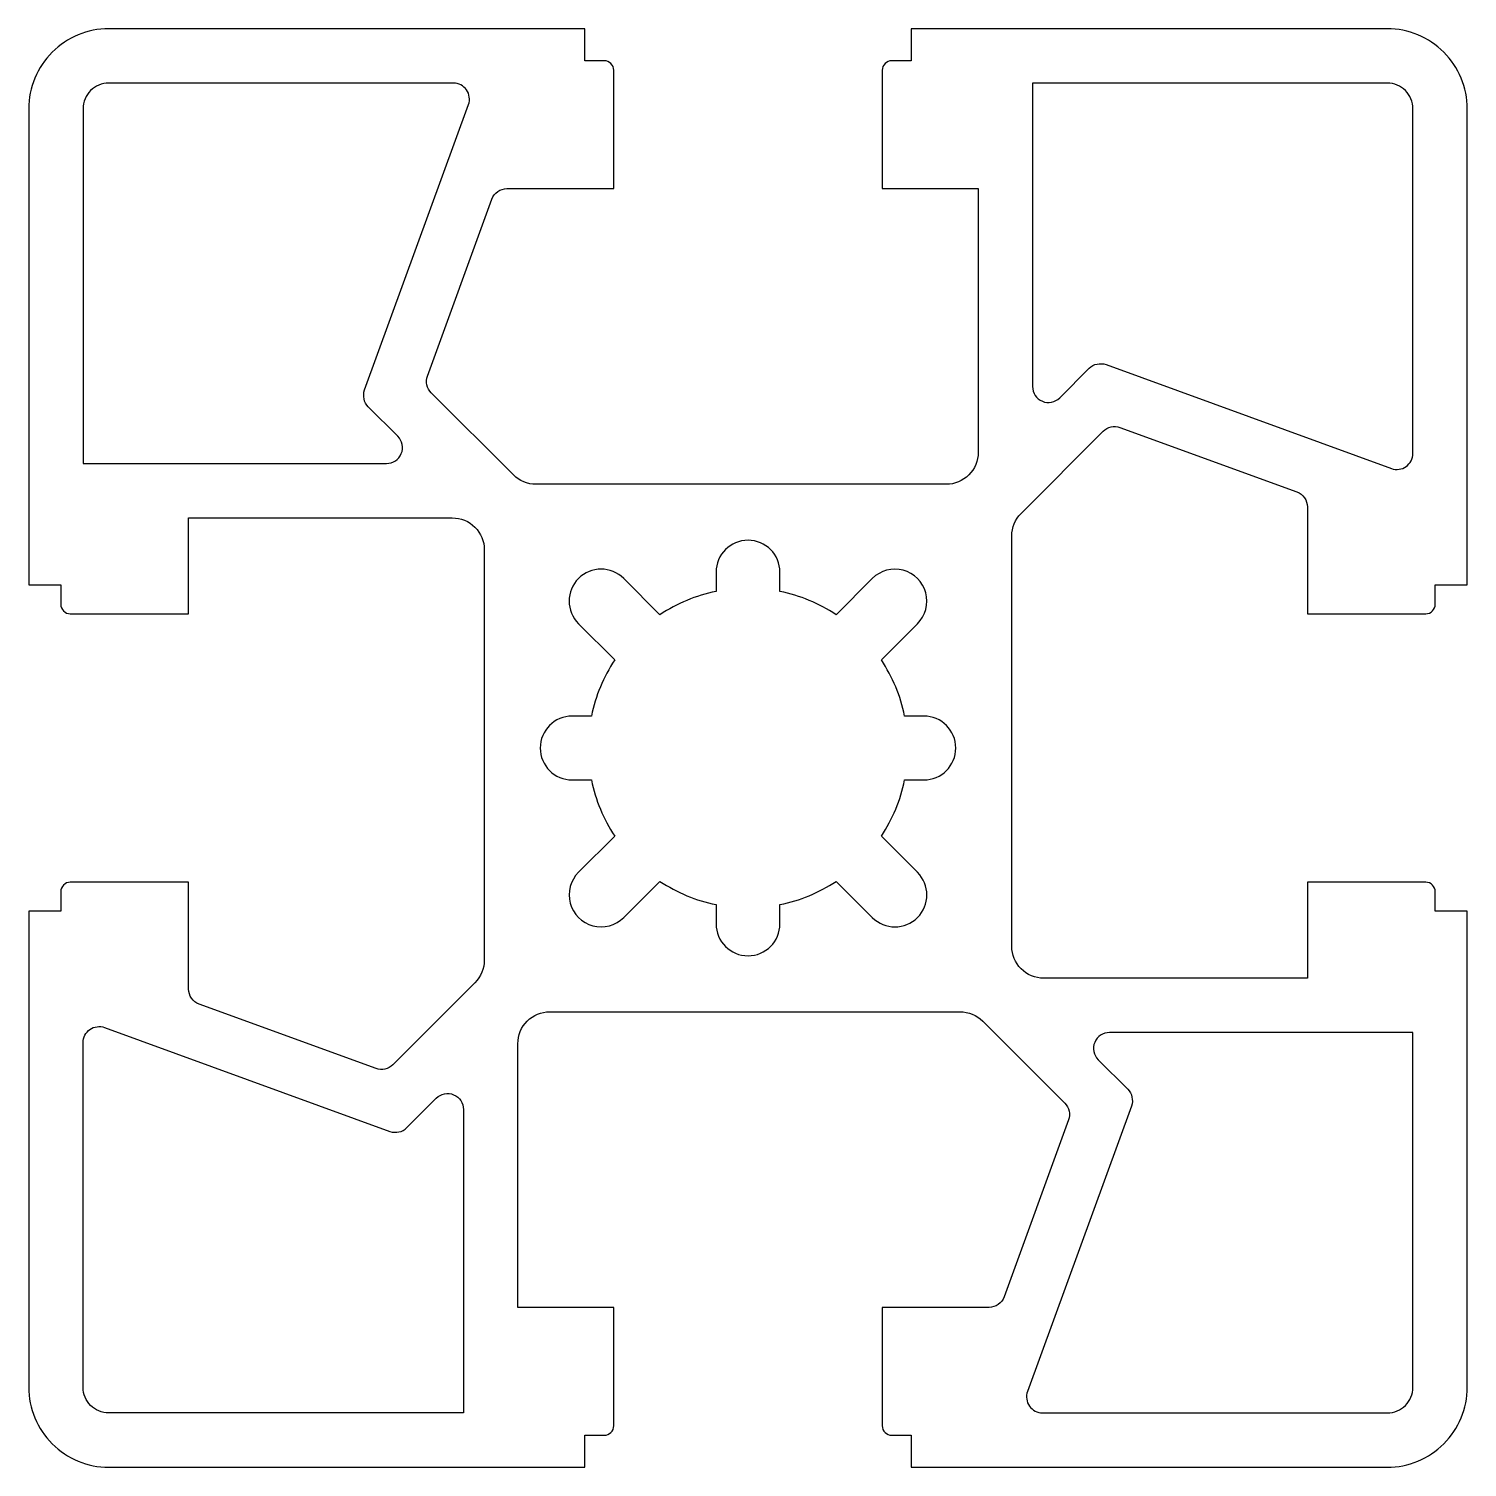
# Model space of a CAD drawing. Extents: x 435 to 480, y 266.5 to 311.5.
import ezdxf

# ---------------------------------------------------------------- set-up
doc = ezdxf.new("R2010")
doc.units = 0
doc.layers.get('0').update_dxf_attribs({"linetype": 'CONTINUOUS'})

msp = doc.modelspace()

# ---------------------------------------------------------------- linework, layer by layer
for points in [[(435.987, 293.455, 0.414214), (436.287, 293.155), (439.987, 293.155), (439.987, 296.155), (448.237, 296.155, -0.414214), (449.237, 295.155), (449.237, 282.322, -0.198912), (448.944, 281.614), (446.375, 279.045, -0.291473), (445.85, 278.929), (440.316, 280.944, -0.315299), (439.987, 281.413), (439.987, 284.755), (436.287, 284.755, 0.414214), (435.987, 284.455), (435.987, 283.855), (434.987, 283.855), (434.987, 268.955, 0.414214), (437.487, 266.455), (452.387, 266.455), (452.387, 267.455), (452.987, 267.455, 0.414214), (453.287, 267.755), (453.287, 271.455), (450.287, 271.455), (450.287, 279.705, -0.414214), (451.287, 280.705), (464.12, 280.705, -0.198912), (464.828, 280.412), (467.397, 277.843, -0.291473), (467.513, 277.319), (465.499, 271.784, -0.315299), (465.029, 271.455), (461.687, 271.455), (461.687, 267.755, 0.414214), (461.987, 267.455), (462.587, 267.455), (462.587, 266.455), (477.487, 266.455, 0.414214), (479.987, 268.955), (479.987, 283.855), (478.987, 283.855), (478.987, 284.455, 0.414214), (478.687, 284.755), (474.987, 284.755), (474.987, 281.755), (466.737, 281.755, -0.414214), (465.737, 282.755), (465.737, 295.589, -0.198912), (466.03, 296.296), (468.599, 298.865, -0.291473), (469.123, 298.981), (474.658, 296.967, -0.315299), (474.987, 296.497), (474.987, 293.155), (478.687, 293.155, 0.414214), (478.987, 293.455), (478.987, 294.055), (479.987, 294.055), (479.987, 308.955, 0.414214), (477.487, 311.455), (462.587, 311.455), (462.587, 310.455), (461.987, 310.455, 0.414214), (461.687, 310.155), (461.687, 306.455), (464.687, 306.455), (464.687, 298.205, -0.414214), (463.687, 297.205), (450.853, 297.205, -0.198912), (450.146, 297.498), (447.577, 300.067, -0.291473), (447.461, 300.592), (449.475, 306.126, -0.315299), (449.945, 306.455), (453.287, 306.455), (453.287, 310.155, 0.414214), (452.987, 310.455), (452.387, 310.455), (452.387, 311.455), (437.487, 311.455, 0.414214), (434.987, 308.955), (434.987, 294.055), (435.987, 294.055)], [(446.531, 298.709), (445.609, 299.631, -0.291473), (445.493, 300.155), (448.743, 309.084, 0.520567), (448.273, 309.755), (437.487, 309.755, 0.414214), (436.687, 308.955), (436.687, 297.855), (446.178, 297.855, 0.668179)], [(468.162, 300.833, -0.291473), (468.687, 300.949), (477.616, 297.699, 0.520567), (478.287, 298.169), (478.287, 308.955, 0.414214), (477.487, 309.755), (466.387, 309.755), (466.387, 300.264, 0.668179), (467.24, 299.911)], [(452.183, 292.844), (453.316, 291.712, 0.095964), (452.588, 289.955), (451.987, 289.955, 1), (451.987, 287.955), (452.588, 287.955, 0.095964), (453.316, 286.198), (452.183, 285.066, 1), (453.598, 283.652), (454.73, 284.784, 0.095964), (456.487, 284.056), (456.487, 283.455, 1), (458.487, 283.455), (458.487, 284.056, 0.095964), (460.244, 284.784), (461.376, 283.652, 1), (462.79, 285.066), (461.658, 286.198, 0.095964), (462.386, 287.955), (462.987, 287.955, 1), (462.987, 289.955), (462.386, 289.955, 0.095964), (461.658, 291.712), (462.79, 292.844, 1), (461.376, 294.259), (460.244, 293.126, 0.095964), (458.487, 293.854), (458.487, 294.455, 1), (456.487, 294.455), (456.487, 293.854, 0.095964), (454.73, 293.126), (453.598, 294.259, 1)], [(437.487, 268.155, -0.414214), (436.687, 268.955), (436.687, 279.741, -0.520567), (437.358, 280.211), (446.287, 276.961, 0.291473), (446.811, 277.078), (447.733, 278, -0.668179), (448.587, 277.646), (448.587, 268.155)], [(478.287, 268.955), (478.287, 280.055), (468.796, 280.055, 0.668179), (468.442, 279.202), (469.365, 278.28, -0.291473), (469.481, 277.755), (466.231, 268.826, 0.520567), (466.701, 268.155), (477.487, 268.155, 0.414214)]]:
    msp.add_lwpolyline(points, format="xyb", close=True)

doc.saveas('drawing.dxf')
